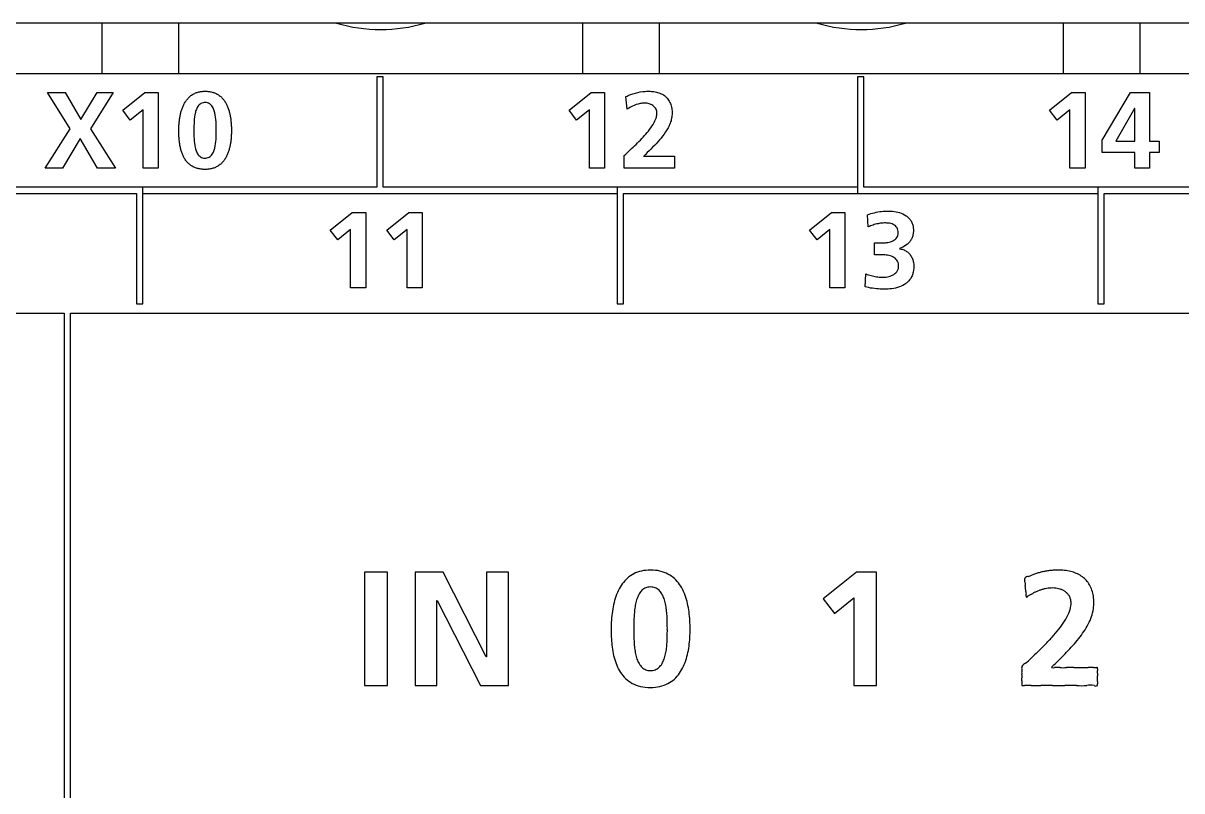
# Model space of a CAD drawing. Header units: millimetres. Extents: x -11 to 5160, y -11 to 2043.
# Drawn here: x 4011.04 to 4014.151, y 1247.234 to 1249.295 of the extents above; entities that cross this region are included whole.
import ezdxf

# ---------------------------------------------------------------- set-up
doc = ezdxf.new("R2010")
doc.units = ezdxf.units.MM

# ---------------------------------------------------------------- blocks, each defined once
blk = doc.blocks.new('FX5U-32MT ES PLC')
at = {"color": 7, "linetype": 'Continuous'}
for p, q in [((147.5, 30.3), (38.05, 30.3)), ((103.05, 30.3), (103.04999, 29.50001)), ((104.27002, 29.50001), (104.27, 30.3)), ((110.67, 30.3), (110.67, 29.50001)), ((111.89002, 29.50001), (111.89, 30.3)), ((118.29, 30.3), (118.29, 29.50001)), ((119.50999, 29.50001), (119.51, 30.3)), ((37.65, 29.5), (147.9, 29.5)), ((107.50904, 29.4497), (107.40914, 29.4497)), ((107.40914, 29.4497), (107.40914, 27.69959)), ((107.50904, 27.69959), (107.50904, 29.4497)), ((115.12891, 29.4497), (115.029, 29.4497)), ((115.029, 29.4497), (115.029, 27.59968)), ((115.12891, 27.69959), (115.12891, 29.4497)), ((102.54535, 28.62512), (102.18844, 29.20027)), ((102.18844, 29.20027), (102.46646, 29.20027)), ((102.46646, 29.20027), (102.71726, 28.77274)), ((102.71726, 28.77274), (102.97289, 29.20027)), ((103.23058, 29.20027), (102.86988, 28.62512)), ((102.97289, 29.20027), (103.23058, 29.20027)), ((103.37975, 28.91864), (103.73012, 29.20027)), ((103.73012, 29.20027), (103.94303, 29.20027)), ((103.94303, 29.20027), (103.94303, 28.00173)), ((110.45736, 28.91864), (110.80772, 29.20027)), ((110.80772, 29.20027), (111.02063, 29.20027)), ((111.02063, 29.20027), (111.02063, 28.00173)), ((111.37858, 28.93586), (111.35963, 29.13499)), ((118.07515, 28.91864), (118.42517, 29.20027)), ((118.42517, 29.20027), (118.63808, 29.20027)), ((118.63808, 29.20027), (118.63808, 28.00173)), ((118.91128, 28.44477), (119.35948, 29.20027)), ((119.35948, 29.20027), (119.65817, 29.20027)), ((119.65817, 29.20027), (119.65817, 28.42926)), ((103.49999, 28.7624), (103.37975, 28.91864)), ((103.70256, 28.92725), (103.49999, 28.7624)), ((103.70256, 28.00173), (103.70256, 28.92725)), ((110.57759, 28.7624), (110.45736, 28.91864)), ((110.78016, 28.92725), (110.57759, 28.7624)), ((110.78016, 28.00173), (110.78016, 28.92725)), ((118.19504, 28.7624), (118.07515, 28.91864)), ((118.39796, 28.92725), (118.19504, 28.7624)), ((118.39796, 28.00173), (118.39796, 28.92725)), ((119.42494, 28.94964), (119.12763, 28.42926)), ((119.42839, 28.94964), (119.42494, 28.94964)), ((119.42839, 28.42926), (119.42839, 28.94964)), ((102.15227, 28.00173), (102.54535, 28.62512)), ((102.86988, 28.62512), (103.26331, 28.00173)), ((102.70348, 28.46888), (102.42339, 28.00173)), ((102.97978, 28.00173), (102.70348, 28.46888)), ((118.91128, 28.25063), (118.91128, 28.44477)), ((119.12763, 28.42926), (119.42839, 28.42926)), ((119.65817, 28.42926), (119.81114, 28.42926)), ((119.81114, 28.42926), (119.81114, 28.25063)), ((111.33207, 28.00173), (111.33207, 28.20258)), ((111.63937, 28.19069), (112.12892, 28.19069)), ((112.12892, 28.19069), (112.12892, 28.00173)), ((119.42839, 28.25063), (118.91128, 28.25063)), ((119.42839, 28.00173), (119.42839, 28.25063)), ((119.81114, 28.25063), (119.65817, 28.25063)), ((119.65817, 28.25063), (119.65817, 28.00173)), ((102.42339, 28.00173), (102.15227, 28.00173)), ((103.26331, 28.00173), (102.97978, 28.00173)), ((103.94303, 28.00173), (103.70256, 28.00173)), ((111.02063, 28.00173), (110.78016, 28.00173)), ((112.12892, 28.00173), (111.33207, 28.00173)), ((118.63808, 28.00173), (118.39796, 28.00173)), ((119.65817, 28.00173), (119.42839, 28.00173)), ((96.0796, 27.59968), (103.59955, 27.59968)), ((107.40914, 27.69959), (99.88918, 27.69959)), ((103.59955, 27.59968), (103.59955, 25.84992)), ((103.69946, 25.84992), (103.69946, 27.69959)), ((103.69946, 27.59968), (111.21941, 27.59968)), ((115.029, 27.69959), (107.50904, 27.69959)), ((111.21941, 27.69959), (111.21941, 25.84992)), ((111.31932, 25.84992), (111.31932, 27.59968)), ((111.31932, 27.59968), (118.83927, 27.59968)), ((122.64955, 27.69959), (115.12891, 27.69959)), ((118.83927, 27.69959), (118.83927, 25.84992)), ((118.93918, 25.84992), (118.93918, 27.59968)), ((118.93918, 27.59968), (126.45914, 27.59968)), ((106.66982, 27.0185), (107.02019, 27.30013)), ((107.02019, 27.30013), (107.23309, 27.30013)), ((107.23309, 27.30013), (107.23309, 26.10158)), ((107.56554, 27.0185), (107.91591, 27.30013)), ((107.91591, 27.30013), (108.12882, 27.30013)), ((108.12882, 27.30013), (108.12882, 26.10158)), ((114.26832, 27.0185), (114.61869, 27.30013)), ((114.61869, 27.30013), (114.8316, 27.30013)), ((114.8316, 27.30013), (114.8316, 26.10158)), ((115.2016, 27.06828), (115.18782, 27.26069)), ((106.79005, 26.86226), (106.66982, 27.0185)), ((106.99263, 27.02711), (106.79005, 26.86226)), ((106.99263, 26.10158), (106.99263, 27.02711)), ((107.68578, 26.86226), (107.56554, 27.0185)), ((107.88869, 27.02711), (107.68578, 26.86226)), ((107.88869, 26.10158), (107.88869, 27.02711)), ((114.38856, 26.86226), (114.26832, 27.0185)), ((114.59113, 27.02711), (114.38856, 26.86226)), ((114.59113, 26.10158), (114.59113, 27.02711)), ((115.30116, 26.62696), (115.30116, 26.81592)), ((115.30116, 26.81592), (115.41106, 26.81592)), ((115.41795, 26.62696), (115.30116, 26.62696)), ((115.15027, 26.12053), (115.1637, 26.32483)), ((107.23309, 26.10158), (106.99263, 26.10158)), ((108.12882, 26.10158), (107.88869, 26.10158)), ((114.8316, 26.10158), (114.59113, 26.10158)), ((103.59955, 25.84992), (103.69946, 25.84992)), ((111.21941, 25.84992), (111.31932, 25.84992)), ((118.83927, 25.84992), (118.93918, 25.84992)), ((32.5, 25.7), (102.45, 25.7)), ((102.45, 25.7), (102.45, -25.7)), ((102.55, -25.7), (102.55, 25.7)), ((102.55, 25.7), (142.05, 25.7)), ((107.21484, 21.59586), (107.21484, 19.79614)), ((107.57571, 21.59586), (107.21484, 21.59586)), ((107.57571, 19.79614), (107.57571, 21.59586)), ((108.45852, 21.59586), (108.01496, 21.59586)), ((108.01496, 21.59586), (108.01496, 19.79614)), ((109.14426, 20.24986), (108.45852, 21.59586)), ((109.14943, 21.59586), (109.14943, 20.24986)), ((109.49497, 21.59586), (109.14943, 21.59586)), ((109.49497, 19.79614), (109.49497, 21.59586)), ((115.01264, 21.59586), (114.48674, 21.17297)), ((115.33234, 21.59586), (115.01264, 21.59586)), ((115.33234, 19.79614), (115.33234, 21.59586)), ((108.3605, 19.79614), (108.3605, 21.14214)), ((108.3605, 21.14214), (108.36567, 21.14214)), ((108.36567, 21.14214), (109.054, 19.79614)), ((114.48674, 21.17297), (114.66709, 20.93836)), ((114.66709, 20.93836), (114.97147, 21.18589)), ((114.97147, 21.18589), (114.97147, 19.79614)), ((109.14943, 20.24986), (109.14426, 20.24986)), ((107.21484, 19.79614), (107.57571, 19.79614)), ((108.01496, 19.79614), (108.3605, 19.79614)), ((109.054, 19.79614), (109.49497, 19.79614)), ((114.97147, 19.79614), (115.33234, 19.79614)), ((117.63883, 19.832838), (117.63883, 19.806094)), ((117.63883, 19.806094), (117.63883, 19.79614)), ((117.63883, 19.79614), (117.678309, 19.79614))]:
    blk.add_line(p, q, dxfattribs=at)
for points in [[(104.26893, 28.59756, -0.010938), (104.269983, 28.653893, -0.010476), (104.273441, 28.710136, -0.011919), (104.279395, 28.766168, -0.013776), (104.288215, 28.821818, -0.01582), (104.30031, 28.876846, -0.018681), (104.316153, 28.930911, -0.02217), (104.33634, 28.983503, -0.026662), (104.36155, 29.033869, -0.031887), (104.392451, 29.080947, -0.037193), (104.429546, 29.1233, -0.041936), (104.472842, 29.159263, -0.043178), (104.521606, 29.187368, -0.041325), (104.574444, 29.206785, -0.037381), (104.629662, 29.21766, -0.030591), (104.685873, 29.220951, -0.029972), (104.742118, 29.21764, -0.034951), (104.797423, 29.207084, -0.03961), (104.850547, 29.188438, -0.043167), (104.899815, 29.161228, -0.042658), (104.943724, 29.126013, -0.038582), (104.981333, 29.084121, -0.033487), (105.012523, 29.037237, -0.027852), (105.037761, 28.986883, -0.023055), (105.057757, 28.934218, -0.019126), (105.07327, 28.880056, -0.015894), (105.084962, 28.824939, -0.013538), (105.093398, 28.769218, -0.011586), (105.099035, 28.713152, -0.010008), (105.10225, 28.656895, -0.009), (105.103328, 28.600557, -0.009048), (105.102413, 28.544214, -0.010329), (105.099317, 28.487952, -0.011839), (105.093733, 28.431882, -0.013707), (105.085307, 28.376171, -0.016095), (105.07358, 28.321064, -0.019313), (105.057994, 28.266925, -0.023196), (105.03789, 28.214304, -0.028002), (105.012521, 28.16402, -0.032984), (104.981739, 28.117946, -0.03853), (104.944095, 28.076085, -0.042606), (104.900175, 28.040892, -0.042886), (104.85091, 28.013674, -0.03971), (104.797801, 27.994999, -0.035128), (104.742513, 27.984463, -0.028841), (104.686307, 27.981066, -0.02807), (104.630024, 27.983861, -0.033589), (104.574558, 27.993546, -0.038636), (104.521064, 28.011116, -0.043451), (104.471198, 28.037213, -0.043452), (104.426589, 28.071536, -0.040355), (104.388396, 28.112889, -0.035325), (104.356872, 28.159545, -0.029285), (104.331609, 28.209884, -0.024137), (104.311844, 28.262634, -0.019704), (104.296752, 28.316914, -0.01616), (104.285584, 28.37214, -0.013592), (104.277707, 28.427933, -0.011225), (104.272611, 28.484049, -0.008872), (104.269766, 28.540328, -0.009344)], [(104.86287, 28.59756), (104.862832, 28.632547), (104.862399, 28.667532), (104.861442, 28.703147), (104.859739, 28.738091), (104.857082, 28.772976), (104.853257, 28.807752), (104.847981, 28.842335), (104.840875, 28.876587, 0.019551), (104.831456, 28.910272, 0.025885), (104.819029, 28.942958, 0.036271), (104.802681, 28.97385, 0.049744), (104.781346, 29.001514, 0.065176), (104.754255, 29.023513, 0.071147), (104.722303, 29.037426, 0.062175), (104.687783, 29.04229, 0.06084), (104.652982, 29.03888, 0.072554), (104.621072, 29.026647, 0.067178), (104.593205, 29.005655, 0.052782), (104.571199, 28.978543, 0.037864), (104.554354, 28.94791, 0.026869), (104.541585, 28.915351, 0.020217), (104.531914, 28.881737), (104.524617, 28.847523), (104.519185, 28.812962), (104.51523, 28.778201), (104.512531, 28.744319), (104.510703, 28.70938), (104.509642, 28.674409), (104.509168, 28.639425), (104.509063, 28.604437), (104.509079, 28.56945), (104.509344, 28.534463), (104.510116, 28.499485), (104.511604, 28.46453), (104.514014, 28.429627), (104.517579, 28.394824), (104.522469, 28.360879), (104.529252, 28.326561, 0.019353), (104.538335, 28.292784, 0.025815), (104.55042, 28.25997, 0.036284), (104.566433, 28.228903, 0.049851), (104.587478, 28.20102, 0.065919), (104.614368, 28.178776, 0.072245), (104.646243, 28.164692, 0.061821), (104.680747, 28.159727, 0.058137), (104.715582, 28.162817, 0.07175), (104.749123, 28.17502, 0.066196), (104.777425, 28.195427, 0.053578), (104.799985, 28.222076, 0.039232), (104.817314, 28.252435, 0.028072), (104.830433, 28.284853, 0.021133), (104.840324, 28.318402), (104.847735, 28.352591), (104.853199, 28.387146), (104.857126, 28.421911), (104.859823, 28.456793), (104.861527, 28.491738), (104.862442, 28.526713), (104.862847, 28.561699)]]:
    blk.add_lwpolyline(points, format="xyb", close=True, dxfattribs=at)
for points in [[(111.35963, 29.13499, -0.012789), (111.395571, 29.152089), (111.432338, 29.167333), (111.469818, 29.180728), (111.507912, 29.192262), (111.546526, 29.201917), (111.585568, 29.209658), (111.624755, 29.215415, -0.012963), (111.664378, 29.219186, -0.013398), (111.704143, 29.220869, -0.014829), (111.743937, 29.220317, -0.017172), (111.783614, 29.217223, -0.019765), (111.822954, 29.211214, -0.022359), (111.861202, 29.202025, -0.026015), (111.898812, 29.189042, -0.029479), (111.934748, 29.171974, -0.032828), (111.968275, 29.150569, -0.035288), (111.998583, 29.124814, -0.035298), (112.024499, 29.09556, -0.03498), (112.046411, 29.062368, -0.032662), (112.063646, 29.026517, -0.02945), (112.076311, 28.988803, -0.025138), (112.084773, 28.949929, -0.02152), (112.089622, 28.91043, -0.022091), (112.09102, 28.87058, -0.022797), (112.088846, 28.830843, -0.023822), (112.082987, 28.791484, -0.022376), (112.073468, 28.752854, -0.019208), (112.060771, 28.715135, -0.016812), (112.045402, 28.678421, -0.014774), (112.027747, 28.64275, -0.012908), (112.008147, 28.60811), (111.986904, 28.574449), (111.964287, 28.541694), (111.940506, 28.509775), (111.915747, 28.478607), (111.89016, 28.448116), (111.863878, 28.41822), (111.837016, 28.388845), (111.809652, 28.359888), (111.781921, 28.331331), (111.753874, 28.303084), (111.725597, 28.275068), (111.697198, 28.247175), (111.668754, 28.219327), (111.640248, 28.191543)], [(111.33207, 28.20258), (111.35542, 28.224564), (111.378881, 28.246428), (111.402456, 28.268169), (111.426046, 28.289894), (111.449548, 28.311715), (111.472923, 28.333671), (111.496157, 28.355776), (111.519233, 28.378046), (111.542126, 28.400505), (111.564809, 28.423175), (111.587254, 28.44608), (111.609431, 28.469246), (111.631308, 28.492695), (111.652849, 28.516453), (111.674007, 28.540552), (111.694729, 28.565027), (111.714954, 28.589912), (111.734597, 28.615259), (111.753552, 28.641123), (111.771706, 28.66756), (111.788882, 28.694642), (111.804851, 28.722448), (111.819342, 28.751033), (111.831869, 28.780515, 0.023651), (111.841843, 28.810991, 0.031224), (111.848461, 28.842415, 0.040655), (111.850513, 28.87439, 0.049099), (111.846814, 28.906195, 0.056031), (111.836552, 28.936509, 0.057803), (111.819677, 28.963697, 0.053499), (111.797193, 28.986478, 0.046228), (111.770628, 29.004364, 0.03928), (111.741403, 29.017489, 0.033923), (111.710572, 29.026228, 0.030983), (111.67887, 29.030934, 0.027149), (111.64683, 29.0319, 0.022196), (111.614846, 29.029707, 0.020441), (111.583159, 29.024824), (111.551949, 29.01748), (111.521355, 29.007962), (111.491403, 28.996513), (111.462151, 28.983378), (111.433604, 28.96877), (111.405754, 28.952875), (111.37858, 28.93586)], [(115.18782, 27.26069), (115.214869, 27.270722), (115.242264, 27.279764), (115.269959, 27.287845), (115.297908, 27.294994), (115.325702, 27.301157), (115.354049, 27.306518), (115.382547, 27.311006), (115.411168, 27.314636), (115.439883, 27.317421), (115.468667, 27.319362), (115.497495, 27.320503), (115.526342, 27.320779), (115.55518, 27.319968), (115.584035, 27.317915), (115.612686, 27.314553), (115.641149, 27.309852), (115.669339, 27.30373), (115.697149, 27.296071), (115.724443, 27.286739), (115.751045, 27.275589), (115.776728, 27.262466), (115.801213, 27.247225, -0.024698), (115.824161, 27.22976, -0.026638), (115.845193, 27.210031, -0.028504), (115.863925, 27.188111, -0.028874), (115.88001, 27.16418, -0.028865), (115.893235, 27.138557, -0.02736), (115.903482, 27.111607, -0.024927), (115.910756, 27.08414), (115.915423, 27.055683), (115.917594, 27.026922), (115.917559, 26.9989), (115.915285, 26.970146), (115.91045, 26.941716, -0.026429), (115.902794, 26.913913, -0.028326), (115.892144, 26.887116, -0.029234), (115.878472, 26.861728, -0.029023), (115.861932, 26.838108, -0.02744), (115.842836, 26.816502, -0.02489), (115.821583, 26.797008), (115.798596, 26.779588), (115.774261, 26.764102), (115.748894, 26.75037), (115.722767, 26.738138), (115.696052, 26.727249)], [(115.69459, 26.72325, -0.02666), (115.724679, 26.717725, -0.026529), (115.754029, 26.709048, -0.02983), (115.782214, 26.697137, -0.031795), (115.808709, 26.681837, -0.032747), (115.833007, 26.663245, -0.032832), (115.85466, 26.641631, -0.031704), (115.873354, 26.61741, -0.029779), (115.888935, 26.591076, -0.027532), (115.9014, 26.563129, -0.025193), (115.910854, 26.534023, -0.022917), (115.917474, 26.50414), (115.921438, 26.473791), (115.922962, 26.443226), (115.922309, 26.412627), (115.919418, 26.382155), (115.914088, 26.352016, -0.02284), (115.906136, 26.322454, -0.024826), (115.895411, 26.29379, -0.026084), (115.881812, 26.266375, -0.026408), (115.865417, 26.240533, -0.026408), (115.846378, 26.216574, -0.025113), (115.824976, 26.194697, -0.023804), (115.801535, 26.175019, -0.021775), (115.776399, 26.157555), (115.749895, 26.142242), (115.72231, 26.128975), (115.693882, 26.117617), (115.664809, 26.108033), (115.635245, 26.100086), (115.605316, 26.093652), (115.575118, 26.088618), (115.544731, 26.084898), (115.514215, 26.082435), (115.483626, 26.081156), (115.453011, 26.080952), (115.422403, 26.081626), (115.391818, 26.082989), (115.361271, 26.085041), (115.330777, 26.087766), (115.300352, 26.091178), (115.269246, 26.095421), (115.239028, 26.100339), (115.208961, 26.106109), (115.179098, 26.112851), (115.15027, 26.12053)], [(115.1637, 26.32483), (115.184026, 26.317084), (115.204528, 26.309813), (115.224437, 26.303283), (115.245272, 26.297031), (115.265972, 26.291422), (115.287119, 26.286328), (115.308409, 26.281865), (115.330024, 26.278033), (115.351554, 26.274929), (115.374001, 26.272469), (115.395694, 26.270864), (115.417428, 26.269982), (115.439178, 26.270044), (115.461274, 26.271348), (115.482868, 26.273934), (115.50518, 26.27793), (115.526336, 26.282975), (115.547158, 26.289258), (115.567536, 26.296858), (115.587322, 26.305883), (115.606312, 26.316478), (115.62422, 26.328809), (115.640659, 26.343036), (115.655106, 26.35927), (115.666984, 26.377466, 0.042893), (115.675714, 26.397374, 0.0445), (115.680802, 26.418479), (115.68253, 26.43989), (115.68169, 26.461621), (115.678524, 26.483132), (115.673032, 26.504173), (115.664846, 26.524305), (115.65429, 26.542359), (115.640678, 26.559303), (115.625249, 26.573673), (115.6076, 26.586199), (115.588509, 26.596604), (115.568463, 26.605032), (115.547772, 26.611727), (115.526654, 26.616933), (115.50526, 26.620852), (115.483693, 26.623666), (115.462528, 26.625522), (115.440802, 26.626645), (115.419051, 26.626966)]]:
    blk.add_lwpolyline(points, format="xyb", dxfattribs=at)
blk.add_lwpolyline([(115.41106, 26.81592), (115.431508, 26.81617), (115.451938, 26.817119), (115.472328, 26.818743), (115.492643, 26.821106), (115.51284, 26.824324), (115.532856, 26.828517), (115.552611, 26.833807), (115.571984, 26.840353), (115.590807, 26.848341), (115.608836, 26.857983), (115.625734, 26.869486), (115.641044, 26.883026), (115.654211, 26.89865), (115.664682, 26.916192), (115.672055, 26.935249), (115.676173, 26.955254), (115.677377, 26.975658), (115.676215, 26.99607), (115.672703, 27.016209), (115.666329, 27.03648), (115.657284, 27.054801), (115.645412, 27.07143), (115.63103, 27.085944), (115.614928, 27.09795), (115.597075, 27.107906), (115.578203, 27.115768), (115.558659, 27.12178), (115.538691, 27.126188), (115.518465, 27.129214), (115.498094, 27.131027), (115.477657, 27.131788), (115.457204, 27.131683), (115.436769, 27.130841), (115.416373, 27.129315), (115.396042, 27.127092), (115.375798, 27.124175), (115.355666, 27.12057), (115.335667, 27.116283), (115.315825, 27.111324), (115.295871, 27.105614), (115.276408, 27.09933), (115.257162, 27.092407), (115.238154, 27.084858), (115.219399, 27.076699), (115.2016, 27.06828)], dxfattribs=at)
for centre, radius, start, end in [((107.47, 32.7), 2.5, 253.7398, 286.2602), ((115.09, 32.7), 2.5, 253.7398, 286.2602), ((111.727757, 21.108727), 0.519734, 124.782033, 138.163783), ((111.711202, 21.12947), 0.493256, 110.112792, 124.577146), ((111.73364, 21.05916), 0.567003, 96.142474, 109.798672), ((111.74863, 20.944344), 0.682769, 83.440521, 96.362262), ((111.763546, 21.031292), 0.594705, 70.11242, 83.911258), ((111.79353, 21.123097), 0.498185, 54.853967, 69.763488), ((111.781842, 21.110246), 0.515426, 40.758322, 54.613878), ((117.711934, 21.483875), 0.03168, 148.813363, 169.540939), ((117.746407, 21.439536), 0.086494, 94.951333, 135.388775), ((117.5822, 21.988381), 0.488503, 288.714972, 295.775863), ((118.032614, 20.962577), 0.632395, 106.628219, 112.106363), ((118.336712, 20.039012), 1.604588, 105.431099, 107.595714), ((118.209676, 20.480384), 1.145337, 102.143734, 105.180109), ((118.227561, 20.404158), 1.22362, 99.370918, 102.211638), ((118.219307, 20.452357), 1.17472, 96.403642, 99.356495), ((118.216828, 20.475115), 1.151828, 93.406524, 96.407353), ((118.213819, 20.52912), 1.09774, 90.283894, 93.417216), ((118.21489, 20.698866), 0.928003, 83.991758, 90.401955), ((118.235944, 20.897176), 0.728579, 76.088155, 84.005973), ((118.271057, 21.038475), 0.582982, 66.867377, 76.099062), ((118.309952, 21.130131), 0.483415, 56.300891, 66.838849), ((118.33951, 21.17549), 0.429279, 44.713445, 56.224085), ((111.966753, 20.945195), 0.810514, 149.574851, 158.670904), ((111.806797, 21.039316), 0.624921, 138.255921, 149.589156), ((111.758549, 21.152041), 0.212017, 123.62526, 142.952916), ((111.743667, 21.168296), 0.190272, 100.904729, 122.604106), ((111.74743, 21.150946), 0.208021, 78.981567, 101.018433), ((111.75081, 21.162064), 0.196465, 57.949157, 79.329545), ((111.737797, 21.148527), 0.214879, 37.647647, 56.923654), ((111.702763, 21.043685), 0.618783, 29.007588, 40.646269), ((111.53472, 20.950268), 0.811046, 19.858367, 29.022471), ((117.752665, 21.483748), 0.072125, 175.325181, 195.533058), ((117.343324, 21.413152), 0.343699, 2.277315, 8.580924), ((119.153764, 21.543319), 1.471632, 184.540901, 186.317339), ((109.178108, 20.547801), 8.553674, 5.265677, 5.592562), ((112.35188, 20.801162), 5.370186, 5.17669, 5.681549), ((118.160883, 20.623073), 0.724197, 106.423449, 110.294009), ((118.146273, 20.67406), 0.67116, 102.274909, 106.457735), ((118.131434, 20.741884), 0.601732, 97.592448, 102.267266), ((118.125373, 20.786565), 0.556642, 92.506475, 97.581753), ((118.122194, 20.880908), 0.462251, 86.586842, 92.624229), ((118.125259, 20.94677), 0.396324, 79.56338, 86.462262), ((118.131268, 20.97762), 0.364896, 72.230468, 79.613812), ((118.145302, 21.021014), 0.319289, 63.991894, 72.252174), ((118.346295, 21.183427), 0.418874, 32.765663, 44.594994), ((118.317381, 21.165833), 0.452711, 21.272925, 32.657595), ((118.235202, 21.134688), 0.54059, 10.944982, 21.188901), ((112.209829, 20.849396), 1.071785, 158.626839, 165.813669), ((112.359117, 20.910614), 0.865749, 165.095931, 171.099933), ((112.045449, 20.995498), 0.540803, 156.263913, 165.239233), ((111.84954, 21.082948), 0.326268, 142.89564, 156.47375), ((111.650765, 21.081205), 0.324909, 23.966568, 37.67316), ((111.460728, 20.99468), 0.533712, 15.052325, 24.167457), ((111.155403, 20.91037), 0.850459, 9.078066, 15.195451), ((111.273511, 20.854894), 1.089121, 12.85291, 19.909408), ((118.762271, 21.36596), 1.065138, 184.321454, 186.536785), ((117.473625, 21.207541), 0.233411, 1.697009, 9.16123), ((117.745341, 21.210603), 0.038601, 174.274697, 196.583543), ((117.704344, 21.238678), 0.039297, 275.845139, 326.458536), ((117.842672, 21.083987), 0.169791, 112.385942, 128.447039), ((116.78417, 23.167461), 2.167725, 297.288462, 298.559762), ((118.128516, 20.663338), 0.674591, 113.04442, 117.167129), ((118.230006, 20.441369), 0.918598, 110.406924, 113.450029), ((118.164967, 21.061108), 0.274633, 54.626959, 64.011274), ((118.186323, 21.09125), 0.237692, 43.961108, 54.618387), ((118.202918, 21.107541), 0.214438, 32.103706, 43.905821), ((118.20694, 21.110562), 0.209426, 19.576158, 31.988317), ((118.191886, 21.10569), 0.225243, 7.182098, 19.460719), ((118.135366, 21.100146), 0.282017, 351.974144, 6.864095), ((118.108015, 21.109527), 0.670241, 1.904658, 10.992391), ((118.120866, 21.105883), 0.657531, 351.679402, 2.259243), ((112.897112, 20.713486), 1.773291, 171.503896, 176.107821), ((112.515863, 20.770701), 1.387773, 165.760243, 171.514663), ((113.435411, 20.78306), 1.950248, 175.046197, 177.783062), ((112.806421, 20.83858), 1.318814, 171.014623, 175.089542), ((110.715081, 20.838124), 1.296667, 5.014746, 9.16054), ((110.125981, 20.784553), 1.888195, 2.244485, 5.071538), ((110.927796, 20.774704), 1.444013, 7.462683, 12.903578), ((110.512962, 20.719186), 1.862545, 3.268001, 7.498633), ((117.572105, 21.295359), 0.881593, 327.296907, 336.479774), ((117.965184, 21.128159), 0.454461, 336.031111, 351.472634), ((118.099569, 21.114989), 0.679947, 340.583441, 351.179884), ((113.07118, 20.697175), 1.948071, 175.976718, 180.186617), ((119.156318, 20.700819), 7.672154, 179.482376, 180.074598), ((114.475857, 20.741696), 2.991515, 177.762281, 179.455399), ((108.847212, 20.735852), 3.167891, 0.619977, 2.218842), ((107.742362, 20.713626), 4.272929, 359.694333, 0.757694), ((110.090055, 20.693528), 2.286227, 359.932375, 3.305789), ((117.000443, 21.655989), 1.557489, 321.732867, 327.495441), ((117.597062, 21.338473), 1.231352, 326.199649, 332.494032), ((117.88194, 21.19024), 0.910216, 332.488316, 340.67004), ((113.428154, 20.681023), 2.305055, 179.756242, 182.833726), ((119.516231, 20.675761), 8.032075, 179.892509, 180.44659), ((114.484299, 20.637221), 2.999996, 180.459612, 182.117503), ((108.843206, 20.642652), 3.171925, 357.899149, 359.467188), ((107.610015, 20.665365), 4.405289, 359.320948, 0.331203), ((110.149265, 20.689314), 2.227015, 356.583965, 0.038997), ((116.318108, 22.186817), 2.421976, 317.95136, 321.870537), ((117.205232, 21.598772), 1.701761, 321.536667, 326.25595), ((113.144844, 20.661725), 2.021144, 182.684371, 186.387721), ((112.606018, 20.60137), 1.478948, 186.386442, 191.549372), ((113.385064, 20.596081), 1.899991, 182.102545, 184.865671), ((112.766352, 20.542404), 1.278956, 184.820643, 188.958511), ((110.754576, 20.542889), 1.257382, 350.86407, 355.074234), ((110.17398, 20.594799), 1.840292, 355.01615, 357.869155), ((110.96588, 20.609444), 1.405898, 346.738267, 352.280021), ((110.58053, 20.662993), 1.794949, 352.238562, 356.602387), ((115.723168, 22.639815), 3.165391, 313.149323, 316.05118), ((115.006636, 23.375974), 4.192298, 315.60398, 317.887578), ((116.115472, 22.497015), 3.114256, 315.753945, 318.424447), ((116.553247, 22.117523), 2.53494, 318.274841, 321.52218), ((112.237718, 20.524898), 1.102795, 191.487801, 198.370668), ((112.330951, 20.472495), 0.837981, 188.872643, 194.988031), ((112.02844, 20.390146), 0.524467, 194.844613, 203.983749), ((111.477405, 20.390991), 0.517712, 335.580592, 344.860318), ((111.182947, 20.472791), 0.823316, 344.717202, 350.947144), ((111.297307, 20.53041), 1.065179, 339.6411, 346.786524), ((117.411489, 20.54406), 0.48528, 305.523241, 319.84156), ((119.640523, 18.36115), 2.636181, 131.667146, 134.818673), ((116.97411, 21.417144), 1.74481, 312.130868, 316.748102), ((52.901586, 84.99566), 92.007794, 315.250676, 315.340466), ((111.959683, 20.431754), 0.809575, 198.316109, 207.484413), ((111.783596, 20.339897), 0.610969, 207.463412, 219.327299), ((111.841003, 20.305522), 0.318817, 203.780893, 217.545771), ((111.755574, 20.239773), 0.211016, 217.526897, 236.880129), ((111.742999, 20.226823), 0.19333, 237.904215, 259.360973), ((111.74743, 20.2471), 0.214077, 259.197242, 280.802758), ((111.751472, 20.233176), 0.199647, 280.412369, 301.550871), ((111.740741, 20.243333), 0.213952, 302.576592, 321.872677), ((111.65912, 20.307311), 0.31766, 321.884533, 335.773634), ((111.708149, 20.3457), 0.613361, 318.846995, 330.480351), ((111.547423, 20.436873), 0.798146, 330.470037, 339.689862), ((117.726956, 20.090733), 0.088378, 175.66705, 184.33295), ((120.182205, 20.034481), 2.543456, 179.543164, 180.456836), ((117.725952, 20.060053), 0.094793, 110.050213, 156.790946), ((117.081058, 20.069408), 0.557965, 358.49574, 1.50426), ((118.131759, 20.175059), 0.098194, 255.86028, 284.13972), ((118.189274, 20.047908), 0.087534, 120.70727, 158.604755), ((118.197081, 19.540017), 0.541404, 85.621427, 94.378573), ((118.2914, 22.446805), 2.367558, 268.717644, 271.282356), ((118.403324, 10.299501), 9.780517, 89.654722, 90.345278), ((118.521462, 89.439111), 69.359296, 269.951098, 270.048902), ((118.634421, 41.900775), 21.821001, 269.858838, 270.141162), ((118.730811, 15.691828), 4.388219, 89.443401, 90.556599), ((118.79924, 20.924449), 0.845003, 268.250351, 271.749649), ((118.828025, 20.063142), 0.016962, 65.199369, 100.135459), ((118.946684, 20.048022), 0.112535, 172.389557, 187.610443), ((118.816755, 20.070733), 0.019974, 336.991866, 23.008134), ((118.334661, 20.013317), 0.500871, 357.734263, 2.265737), ((111.702236, 20.27465), 0.506685, 219.450609, 233.739437), ((111.692948, 20.266005), 0.494226, 234.014955, 249.402741), ((111.793096, 20.270814), 0.50019, 289.9931, 304.735858), ((111.783072, 20.281577), 0.514751, 304.970041, 318.733112), ((157.912038, 19.942524), 40.273216, 179.965101, 180.034899), ((107.212983, 19.990628), 10.425874, 359.870449, 0.129551), ((-31.144828, 19.894845), 148.78366, 359.991086, 0.008914), ((646.03549, 19.852267), 528.39666, 179.997893, 180.002107), ((119.497209, 19.84251), 0.662298, 178.494312, 181.505688), ((120.95958, 19.971015), 2.12456, 179.393193, 180.606807), ((92.429416, 19.925515), 26.405734, 359.950094, 0.049906), ((115.754641, 19.881214), 3.080573, 359.60382, 0.39618), ((111.727663, 20.369429), 0.603264, 249.772055, 263.892131), ((111.746122, 20.486929), 0.722084, 263.427743, 276.342631), ((111.763391, 20.362455), 0.596475, 276.014806, 289.664677), ((117.731347, -911.947546), 931.743688, 89.996739, 90.003261), ((117.861446, 289.095348), 269.299219, 269.983604, 270.016396), ((118.030323, -56.032325), 75.828521, 89.930625, 90.069375), ((118.219431, 40.321453), 20.525544, 269.72841, 270.27159), ((118.410225, 14.483195), 5.313768, 88.99178, 91.00822), ((118.58416, 21.090403), 1.29676, 266.443832, 273.556168), ((118.722689, 19.516586), 0.285526, 78.260221, 101.739779), ((118.807268, 19.834857), 0.046908, 235.626627, 304.373373), ((118.806596, 19.805403), 0.028692, 341.16584, 354.186944), ((118.700797, 19.813802), 0.134818, 355.189705, 4.810295)]:
    blk.add_arc(centre, radius, start, end, dxfattribs=at)
blk = doc.blocks.new('*U224')
blk.add_blockref('FX5U-32MT ES PLC', (16.848, 110))

msp = doc.modelspace()

# ---------------------------------------------------------------- block references
at = {"xscale": 0.1693510201669083, "yscale": 0.1693510201669083, "zscale": 0.1693510201669083}
msp.add_blockref('*U224', (3990.9468, 1225.5354), dxfattribs=at)

doc.saveas('drawing.dxf')
